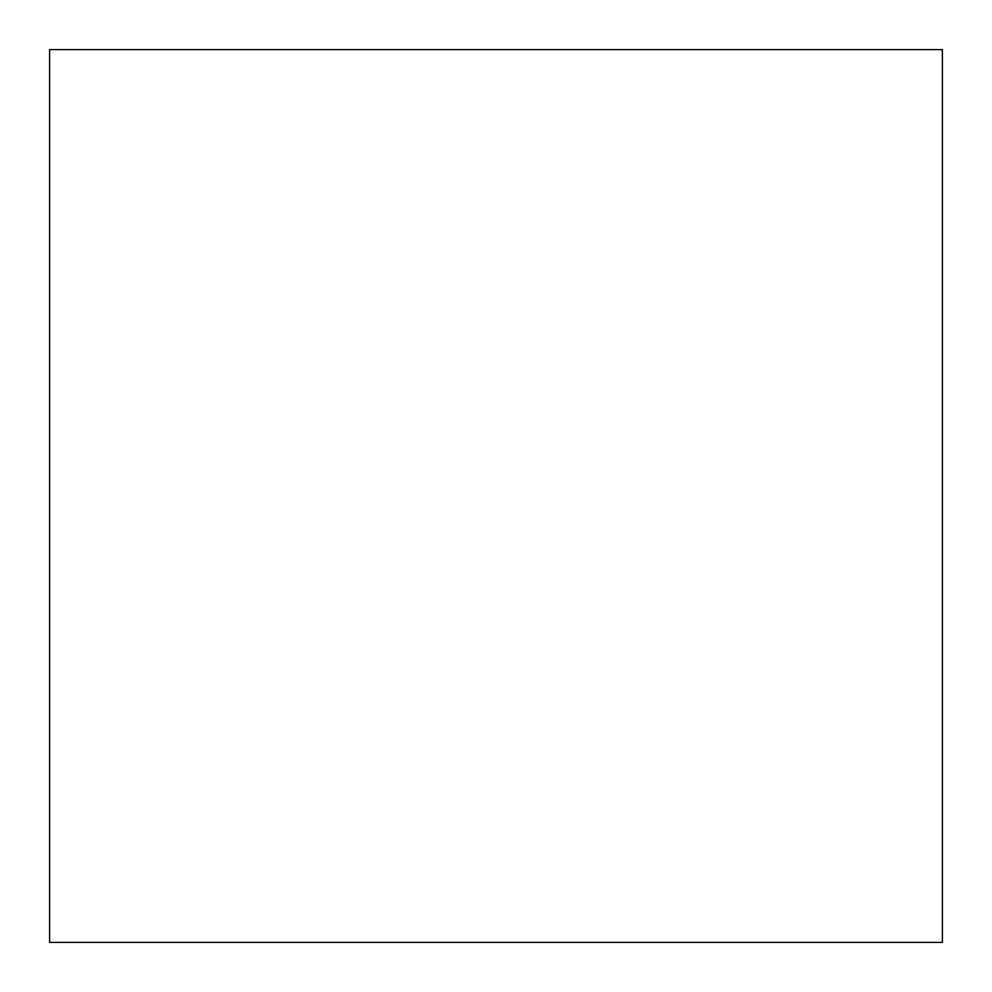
<?xml version="1.0" encoding="UTF-8"?>
<svg xmlns="http://www.w3.org/2000/svg" width="992" height="992" viewBox="0 0 992 992"><rect width="100%" height="100%" fill="white"/><g stroke="black" fill="none" stroke-linecap="round" stroke-linejoin="round"><path stroke-width="1.49" d="M942.4 49.6L49.6 49.6L49.6 942.4L942.4 942.4L942.4 49.6"/></g></svg>
